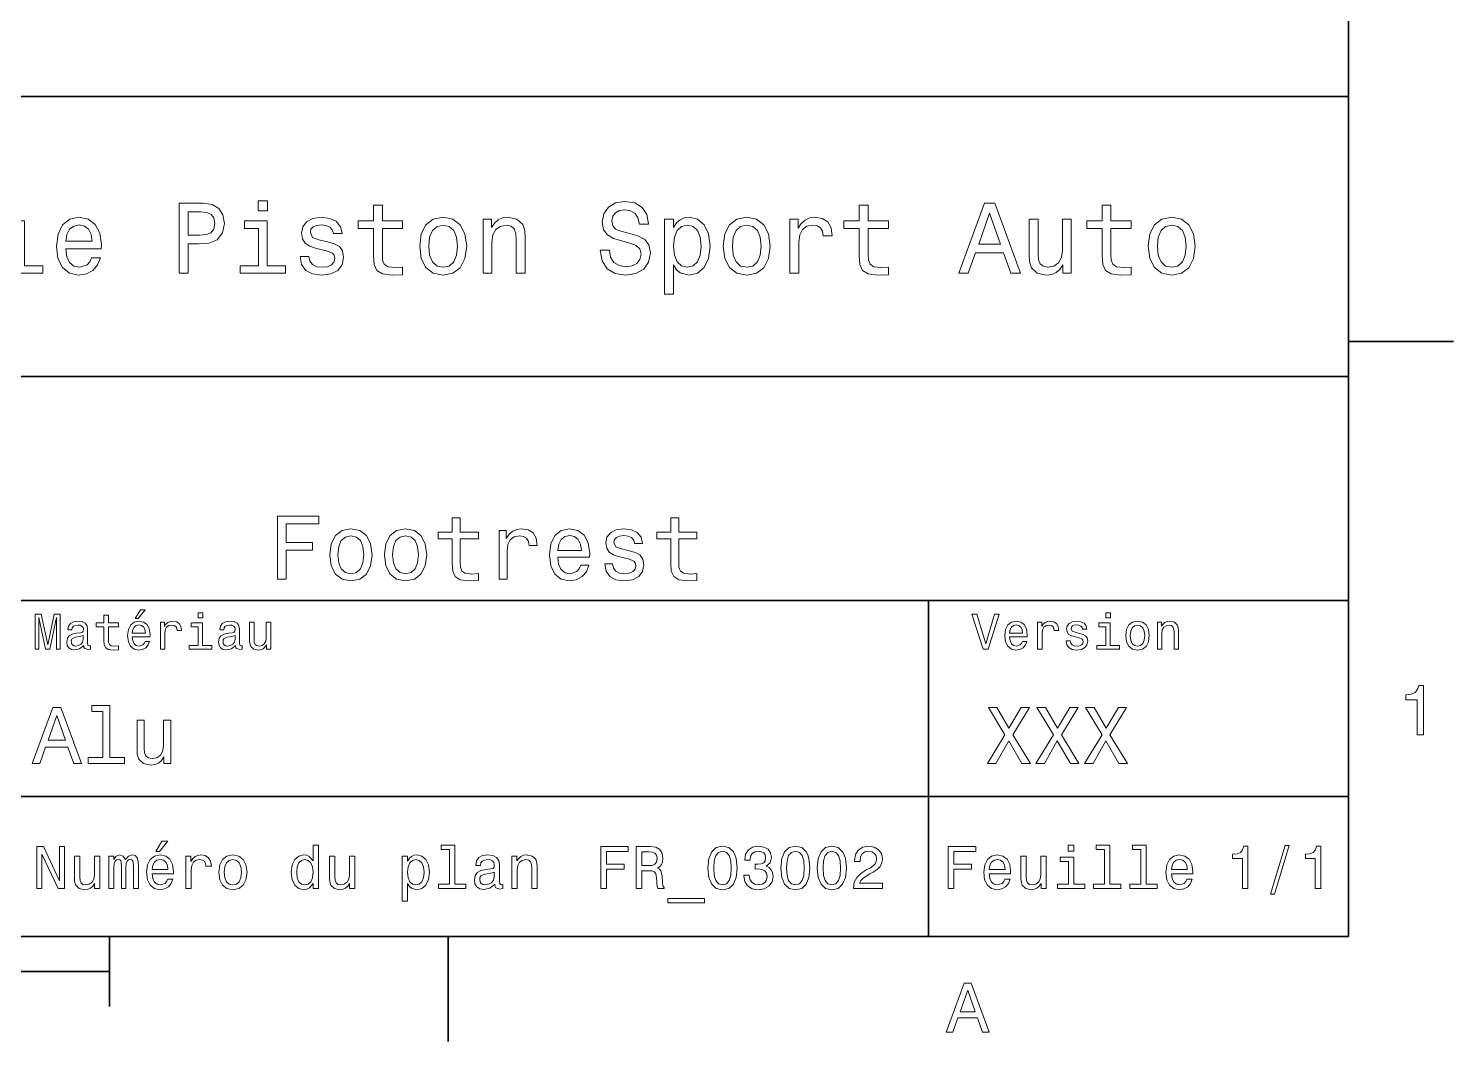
# Model space of a CAD drawing. Extents: x 0 to 297, y 0 to 210.
# Drawn here: x 192.7 to 294.5, y 2.5 to 74.9 of the extents above; entities that cross this region are included whole.
import ezdxf

# ---------------------------------------------------------------- set-up
doc = ezdxf.new("R2010")
doc.units = 0

msp = doc.modelspace()

# ---------------------------------------------------------------- linework, layer by layer
at = {"color": 7, "lineweight": 35}
for p, q in [((287, 10), (287, 200)), ((97, 70), (287, 70)), ((287, 70), (287, 10)), ((162, 50), (287, 50)), ((162, 34), (287, 34)), ((257, 10), (257, 34)), ((162, 20), (287, 20)), ((10, 10), (287, 10)), ((97, 10), (287, 10)), ((98.5, 7.5), (198.5, 7.5))]:
    msp.add_line(p, q, dxfattribs=at)
at = {"color": 7, "lineweight": 35, "ltscale": 0.1875}
for p, q in [((287, 52.5), (294.5, 52.5)), ((222.699997, 10), (222.699997, 2.5))]:
    msp.add_line(p, q, dxfattribs=at)
at = {"color": 7, "lineweight": 35, "ltscale": 0.125}
msp.add_line((198.5, 10), (198.5, 5), dxfattribs=at)
at = {"color": 7, "lineweight": 13}
for points in [[(203.462524, 57.381123), (204.125351, 57.381123), (204.125351, 59.492073), (204.860229, 59.492073), (205.602295, 59.528095), (206.193085, 59.780258), (206.574921, 60.270172), (206.704605, 60.940201), (206.603745, 61.559795), (206.315552, 62.013687), (205.840057, 62.287464), (205.191635, 62.381123), (203.462524, 62.381123)], [(209.788177, 62.554031), (209.118149, 62.554031), (209.118149, 61.833572), (209.788177, 61.833572)], [(217.353027, 60.579971), (217.353027, 58.64193), (217.396255, 58.015129), (217.597992, 57.582851), (218.001434, 57.330688), (218.685883, 57.244236), (219.43515, 57.280258), (219.43515, 57.827808), (218.887604, 57.78458), (218.390488, 57.842216), (218.123917, 58.022331), (218.008652, 58.324928), (217.98703, 58.75), (217.98703, 60.579971), (219.43515, 60.579971), (219.43515, 61.120316), (217.98703, 61.120316), (217.98703, 62.251438), (217.353027, 62.251438), (217.353027, 61.120316), (216.257935, 61.120316), (216.257935, 60.579971)], [(234.20462, 59.030979), (233.548996, 59.030979), (233.693085, 58.267288), (234.053314, 57.70533), (234.608078, 57.366714), (235.357361, 57.244236), (236.099426, 57.359509), (236.654175, 57.67651), (237.007202, 58.17363), (237.136902, 58.82925), (237.028824, 59.420029), (236.726227, 59.801872), (236.236313, 60.054031), (235.580704, 60.241352), (235.018738, 60.378242), (234.651306, 60.536743), (234.442368, 60.767288), (234.377533, 61.127522), (234.442368, 61.451729), (234.629684, 61.696686), (234.917877, 61.862389), (235.314133, 61.920029), (235.71759, 61.84798), (236.034592, 61.653458), (236.24353, 61.32925), (236.344391, 60.889767), (237, 60.889767), (237, 60.904179), (236.884735, 61.581409), (236.546112, 62.085732), (236.01297, 62.402737), (235.292511, 62.510807), (234.644104, 62.402737), (234.139771, 62.100143), (233.815567, 61.631844), (233.700287, 61.026657), (233.793961, 60.486309), (234.067734, 60.118874), (234.5, 59.873917), (235.09079, 59.6866), (235.674362, 59.520893), (236.113831, 59.362389), (236.380402, 59.131844), (236.47406, 58.757202), (236.387619, 58.375359), (236.164276, 58.087173), (235.825653, 57.907059), (235.386169, 57.849422), (234.896255, 57.928673), (234.521622, 58.159222), (234.283875, 58.533859)], [(252.05043, 60.579971), (252.05043, 58.64193), (252.093658, 58.015129), (252.29538, 57.582851), (252.698853, 57.330688), (253.383286, 57.244236), (254.132568, 57.280258), (254.132568, 57.827808), (253.585022, 57.78458), (253.087891, 57.842216), (252.82132, 58.022331), (252.706055, 58.324928), (252.684448, 58.75), (252.684448, 60.579971), (254.132568, 60.579971), (254.132568, 61.120316), (252.684448, 61.120316), (252.684448, 62.251438), (252.05043, 62.251438), (252.05043, 61.120316), (250.955322, 61.120316), (250.955322, 60.579971)], [(259.175781, 57.381123), (259.838623, 57.381123), (260.364563, 58.850864), (262.360229, 58.850864), (262.886169, 57.381123), (263.563416, 57.381123), (261.733429, 62.388329), (260.998566, 62.388329)], [(269.399109, 60.579971), (269.399109, 58.64193), (269.442352, 58.015129), (269.644073, 57.582851), (270.047546, 57.330688), (270.731995, 57.244236), (271.481262, 57.280258), (271.481262, 57.827808), (270.933716, 57.78458), (270.436584, 57.842216), (270.170013, 58.022331), (270.054749, 58.324928), (270.033142, 58.75), (270.033142, 60.579971), (271.481262, 60.579971), (271.481262, 61.120316), (270.033142, 61.120316), (270.033142, 62.251438), (269.399109, 62.251438), (269.399109, 61.120316), (268.304016, 61.120316), (268.304016, 60.579971)], [(192.417862, 57.914265), (192.417862, 61.120316), (190.789627, 61.120316), (190.789627, 60.579971), (191.783859, 60.579971), (191.783859, 57.914265), (190.48703, 57.914265), (190.48703, 57.381123), (193.729111, 57.381123), (193.729111, 57.914265)], [(195.37175, 59.131844), (197.907776, 59.131844), (197.914978, 59.427231), (197.799713, 60.255764), (197.482712, 60.875359), (196.978378, 61.25), (196.30835, 61.386887), (195.65274, 61.242794), (195.148407, 60.839336), (194.824203, 60.183716), (194.708923, 59.319164), (194.817001, 58.432995), (195.141205, 57.78458), (195.638321, 57.381123), (196.286743, 57.244236), (196.848694, 57.337894), (197.309799, 57.582851), (197.648407, 57.971901), (197.842941, 58.490631), (197.216141, 58.490631), (197.086456, 58.20245), (196.899139, 57.986309), (196.365997, 57.8134), (195.955322, 57.892651), (195.645538, 58.14481), (195.443802, 58.555473), (195.37175, 59.110229)], [(205.01152, 61.76873), (205.443802, 61.725502), (205.760803, 61.588615), (205.94812, 61.336452), (206.01297, 60.940201), (205.940918, 60.522331), (205.746399, 60.270172), (205.414978, 60.140488), (204.96109, 60.104465), (204.125351, 60.104465), (204.125351, 61.76873)], [(209.766571, 57.914265), (209.766571, 61.120316), (208.138321, 61.120316), (208.138321, 60.579971), (209.132568, 60.579971), (209.132568, 57.914265), (207.835724, 57.914265), (207.835724, 57.381123), (211.077805, 57.381123), (211.077805, 57.914265)], [(214.060516, 59.636166), (213.44812, 59.780258), (212.994232, 59.945965), (212.842941, 60.28458), (212.886169, 60.522331), (213.03746, 60.695244), (213.282425, 60.803314), (213.635437, 60.846542), (213.97406, 60.803314), (214.240631, 60.67363), (214.413544, 60.479107), (214.485596, 60.219738), (215.105194, 60.219738), (215.105194, 60.23415), (214.997116, 60.70245), (214.701721, 61.069885), (214.240631, 61.30043), (213.635437, 61.386887), (213.023056, 61.30043), (212.57637, 61.062679), (212.29538, 60.709652), (212.208939, 60.262966), (212.273773, 59.830688), (212.475494, 59.528095), (212.806915, 59.311958), (213.289627, 59.16066), (213.995682, 58.987751), (214.427948, 58.807636), (214.543228, 58.663544), (214.586456, 58.447407), (214.521606, 58.180836), (214.348694, 57.979107), (214.067719, 57.849422), (213.693085, 57.806194), (213.296829, 57.849422), (213.008636, 58.000721), (212.814117, 58.245674), (212.734863, 58.584293), (212.122482, 58.584293), (212.223343, 58.007923), (212.518738, 57.590057), (212.98703, 57.337894), (213.635437, 57.244236), (214.312683, 57.337894), (214.809799, 57.590057), (215.112396, 57.993515), (215.220459, 58.519451), (215.141205, 58.973343), (214.917862, 59.283138), (214.55043, 59.484871)], [(220.65274, 59.311958), (220.768005, 58.432995), (221.099426, 57.78458), (221.625366, 57.381123), (222.331421, 57.244236), (223.030258, 57.381123), (223.556198, 57.777374), (223.887604, 58.425793), (224.010086, 59.311958), (223.887604, 60.190922), (223.556198, 60.846542), (223.030258, 61.242794), (222.331421, 61.386887), (221.625366, 61.242794), (221.099426, 60.839336), (220.768005, 60.190922)], [(225.177246, 57.381123), (225.811249, 57.381123), (225.811249, 59.614552), (225.876083, 60.12608), (226.085022, 60.500717), (226.409225, 60.731266), (226.841507, 60.817722), (227.187317, 60.745674), (227.403458, 60.551151), (227.511536, 60.226944), (227.547546, 59.794666), (227.547546, 57.381123), (228.181564, 57.381123), (228.181564, 59.924351), (228.15274, 60.435879), (228.023056, 60.86095), (227.597992, 61.25), (226.935165, 61.386887), (226.567719, 61.336452), (226.257935, 61.199566), (225.991364, 60.969017), (225.782425, 60.659222), (225.782425, 61.25), (225.177246, 61.25)], [(238.786743, 60.652016), (238.786743, 61.25), (238.15274, 61.25), (238.15274, 55.882565), (238.786743, 55.882565), (238.786743, 57.971901), (239.010101, 57.633286), (239.262253, 57.409943), (239.896271, 57.244236), (240.50145, 57.381123), (240.976959, 57.791786), (241.286743, 58.440201), (241.402023, 59.319164), (241.286743, 60.190922), (240.976959, 60.839336), (240.50145, 61.242794), (239.896271, 61.386887), (239.550446, 61.343658), (239.255051, 61.206772), (239.002899, 60.976223)], [(242.338623, 59.311958), (242.453888, 58.432995), (242.785309, 57.78458), (243.311249, 57.381123), (244.017303, 57.244236), (244.716141, 57.381123), (245.242081, 57.777374), (245.573486, 58.425793), (245.695969, 59.311958), (245.573486, 60.190922), (245.242081, 60.846542), (244.716141, 61.242794), (244.017303, 61.386887), (243.311249, 61.242794), (242.785309, 60.839336), (242.453888, 60.190922)], [(247.100861, 57.381123), (247.734863, 57.381123), (247.734863, 59.592937), (247.799713, 60.12608), (247.994232, 60.507923), (248.311249, 60.738472), (248.736313, 60.817722), (249.053314, 60.767288), (249.291077, 60.623199), (249.435165, 60.378242), (249.485596, 60.046829), (250.126801, 60.046829), (250.040344, 60.630402), (249.802597, 61.048271), (249.406342, 61.30043), (248.865997, 61.386887), (248.498566, 61.32925), (248.181549, 61.185158), (247.900574, 60.940201), (247.677246, 60.608788), (247.677246, 61.25), (247.100861, 61.25)], [(260.595093, 59.463257), (261.365997, 61.667866), (262.136902, 59.463257)], [(267.194519, 61.25), (266.560516, 61.25), (266.560516, 59.016571), (266.488464, 58.497837), (266.279541, 58.123196), (265.955322, 57.892651), (265.530243, 57.820602), (265.19165, 57.878242), (264.975494, 58.051151), (264.853027, 58.346542), (264.824219, 58.764408), (264.824219, 61.25), (264.190186, 61.25), (264.190186, 58.706772), (264.211792, 58.195244), (264.348694, 57.770172), (264.766571, 57.381123), (265.436584, 57.244236), (265.796814, 57.294666), (266.106628, 57.424351), (266.373199, 57.647694), (266.589325, 57.971901), (266.589325, 57.381123), (267.194519, 57.381123)], [(272.698853, 59.311958), (272.814117, 58.432995), (273.145508, 57.78458), (273.671448, 57.381123), (274.377502, 57.244236), (275.076355, 57.381123), (275.602295, 57.777374), (275.933716, 58.425793), (276.056183, 59.311958), (275.933716, 60.190922), (275.602295, 60.846542), (275.076355, 61.242794), (274.377502, 61.386887), (273.671448, 61.242794), (273.145508, 60.839336), (272.814117, 60.190922)], [(195.37175, 59.664986), (195.451004, 60.162102), (195.645538, 60.529537), (195.940918, 60.75288), (196.329971, 60.83213), (196.711807, 60.75288), (197.007202, 60.529537), (197.187317, 60.162102), (197.252167, 59.664986)], [(221.301147, 59.319164), (221.365997, 59.967579), (221.567719, 60.435879), (221.891937, 60.72406), (222.331421, 60.824928), (222.763687, 60.72406), (223.087891, 60.443081), (223.289627, 59.967579), (223.361679, 59.319164), (223.289627, 58.663544), (223.087891, 58.188038), (222.763687, 57.899853), (222.331421, 57.806194), (221.891937, 57.899853), (221.567719, 58.188038), (221.365997, 58.663544)], [(239.788193, 57.8134), (239.363129, 57.907059), (239.053314, 58.195244), (238.858795, 58.663544), (238.793945, 59.319164), (238.858795, 59.967579), (239.053314, 60.435879), (239.363129, 60.716858), (239.788193, 60.817722), (240.177246, 60.716858), (240.48703, 60.428673), (240.681564, 59.960373), (240.753601, 59.319164), (240.681564, 58.67075), (240.48703, 58.195244), (240.177246, 57.907059)], [(242.98703, 59.319164), (243.05188, 59.967579), (243.253601, 60.435879), (243.57782, 60.72406), (244.017303, 60.824928), (244.449585, 60.72406), (244.773773, 60.443081), (244.97551, 59.967579), (245.047546, 59.319164), (244.97551, 58.663544), (244.773773, 58.188038), (244.449585, 57.899853), (244.017303, 57.806194), (243.57782, 57.899853), (243.253601, 58.188038), (243.05188, 58.663544)], [(273.34726, 59.319164), (273.412109, 59.967579), (273.613831, 60.435879), (273.938019, 60.72406), (274.377502, 60.824928), (274.809784, 60.72406), (275.134003, 60.443081), (275.335724, 59.967579), (275.407776, 59.319164), (275.335724, 58.663544), (275.134003, 58.188038), (274.809784, 57.899853), (274.377502, 57.806194), (273.938019, 57.899853), (273.613831, 58.188038), (273.412109, 58.663544)], [(210.508652, 35.530258), (211.111679, 35.530258), (211.111679, 37.598701), (213.005051, 37.598701), (213.005051, 38.136887), (211.111679, 38.136887), (211.111679, 39.485588), (213.439484, 39.485588), (213.439484, 40.030258), (210.508652, 40.030258)], [(222.971191, 38.409222), (222.971191, 36.664986), (223.010086, 36.100864), (223.19165, 35.711815), (223.554764, 35.484871), (224.170746, 35.407059), (224.845108, 35.43948), (224.845108, 35.932274), (224.35231, 35.893372), (223.904907, 35.945244), (223.664993, 36.107349), (223.561249, 36.379681), (223.541794, 36.762245), (223.541794, 38.409222), (224.845108, 38.409222), (224.845108, 38.895531), (223.541794, 38.895531), (223.541794, 39.913544), (222.971191, 39.913544), (222.971191, 38.895531), (221.985596, 38.895531), (221.985596, 38.409222)], [(238.585022, 38.409222), (238.585022, 36.664986), (238.623917, 36.100864), (238.805481, 35.711815), (239.168594, 35.484871), (239.784576, 35.407059), (240.458939, 35.43948), (240.458939, 35.932274), (239.966141, 35.893372), (239.518738, 35.945244), (239.278824, 36.107349), (239.175079, 36.379681), (239.155624, 36.762245), (239.155624, 38.409222), (240.458939, 38.409222), (240.458939, 38.895531), (239.155624, 38.895531), (239.155624, 39.913544), (238.585022, 39.913544), (238.585022, 38.895531), (237.599426, 38.895531), (237.599426, 38.409222)], [(214.230545, 37.268009), (214.33429, 36.476944), (214.632568, 35.893372), (215.105911, 35.530258), (215.741364, 35.407059), (216.370316, 35.530258), (216.843658, 35.886887), (217.141937, 36.470459), (217.252167, 37.268009), (217.141937, 38.059078), (216.843658, 38.649136), (216.370316, 39.005764), (215.741364, 39.135445), (215.105911, 39.005764), (214.632568, 38.642651), (214.33429, 38.059078)], [(218.134003, 37.268009), (218.237762, 36.476944), (218.536026, 35.893372), (219.009369, 35.530258), (219.644821, 35.407059), (220.273773, 35.530258), (220.747116, 35.886887), (221.045395, 36.470459), (221.155624, 37.268009), (221.045395, 38.059078), (220.747116, 38.649136), (220.273773, 39.005764), (219.644821, 39.135445), (219.009369, 39.005764), (218.536026, 38.642651), (218.237762, 38.059078)], [(226.323486, 35.530258), (226.894089, 35.530258), (226.894089, 37.520893), (226.952454, 38.000721), (227.127533, 38.344379), (227.412827, 38.551872), (227.795395, 38.623199), (228.080688, 38.577808), (228.294678, 38.448124), (228.424347, 38.227665), (228.469742, 37.929394), (229.046829, 37.929394), (228.969025, 38.454609), (228.755051, 38.830692), (228.398422, 39.057636), (227.912109, 39.135445), (227.581421, 39.083572), (227.296112, 38.953888), (227.043228, 38.733429), (226.842224, 38.435158), (226.842224, 39.012245), (226.323486, 39.012245)], [(230.512253, 37.105907), (232.794678, 37.105907), (232.801147, 37.371758), (232.697418, 38.117435), (232.412109, 38.675072), (231.958221, 39.012245), (231.355194, 39.135445), (230.765137, 39.005764), (230.311249, 38.642651), (230.019455, 38.052593), (229.91571, 37.274494), (230.01297, 36.476944), (230.304764, 35.893372), (230.752167, 35.530258), (231.335739, 35.407059), (231.841507, 35.491352), (232.256485, 35.711815), (232.561249, 36.061958), (232.736313, 36.528816), (232.172195, 36.528816), (232.055481, 36.269451), (231.886887, 36.074928), (231.407059, 35.919308), (231.037476, 35.990631), (230.758652, 36.217579), (230.577087, 36.587173), (230.512253, 37.086452)], [(235.621765, 37.559795), (235.070602, 37.68948), (234.662109, 37.838615), (234.52594, 38.143372), (234.56485, 38.357346), (234.701019, 38.512966), (234.921478, 38.610229), (235.239197, 38.649136), (235.543945, 38.610229), (235.783859, 38.493515), (235.939484, 38.318443), (236.004333, 38.085014), (236.561966, 38.085014), (236.561966, 38.09798), (236.464706, 38.519451), (236.198853, 38.850143), (235.783859, 39.057636), (235.239197, 39.135445), (234.688049, 39.057636), (234.286026, 38.843658), (234.033142, 38.525936), (233.955338, 38.123917), (234.013687, 37.734871), (234.195251, 37.462536), (234.493515, 37.268009), (234.927963, 37.131844), (235.5634, 36.976223), (235.952454, 36.814121), (236.056198, 36.684437), (236.095108, 36.489914), (236.036743, 36.25), (235.881134, 36.068443), (235.62825, 35.951729), (235.291077, 35.912823), (234.934448, 35.951729), (234.675079, 36.087894), (234.5, 36.308357), (234.42868, 36.61311), (233.877518, 36.61311), (233.968307, 36.094379), (234.234146, 35.7183), (234.655624, 35.491352), (235.239197, 35.407059), (235.848709, 35.491352), (236.296112, 35.7183), (236.568451, 36.081409), (236.66571, 36.554752), (236.594391, 36.963257), (236.393372, 37.242073), (236.062683, 37.42363)], [(214.814117, 37.274494), (214.872482, 37.858067), (215.054031, 38.279537), (215.345825, 38.538902), (215.741364, 38.629681), (216.130402, 38.538902), (216.422195, 38.286022), (216.603745, 37.858067), (216.668594, 37.274494), (216.603745, 36.684437), (216.422195, 36.256481), (216.130402, 35.997116), (215.741364, 35.912823), (215.345825, 35.997116), (215.054031, 36.256481), (214.872482, 36.684437)], [(218.717575, 37.274494), (218.77594, 37.858067), (218.957489, 38.279537), (219.249283, 38.538902), (219.644821, 38.629681), (220.033859, 38.538902), (220.325653, 38.286022), (220.507202, 37.858067), (220.572052, 37.274494), (220.507202, 36.684437), (220.325653, 36.256481), (220.033859, 35.997116), (219.644821, 35.912823), (219.249283, 35.997116), (218.957489, 36.256481), (218.77594, 36.684437)], [(230.512253, 37.585735), (230.583572, 38.033138), (230.758652, 38.363831), (231.024506, 38.564842), (231.374649, 38.636166), (231.718307, 38.564842), (231.984161, 38.363831), (232.146255, 38.033138), (232.20462, 37.585735)], [(193.183716, 30.530979), (193.46109, 30.530979), (193.46109, 32.80043), (193.929398, 30.530979), (194.239197, 30.530979), (194.703888, 32.80043), (194.703888, 30.530979), (194.984863, 30.530979), (194.984863, 33.030979), (194.545395, 33.030979), (194.08429, 30.826368), (193.626801, 33.030979), (193.183716, 33.030979)], [(198.100861, 32.130402), (198.100861, 31.161383), (198.122482, 30.847982), (198.223343, 30.631844), (198.425079, 30.505762), (198.767288, 30.462536), (199.141937, 30.480547), (199.141937, 30.754322), (198.868149, 30.732708), (198.619598, 30.761526), (198.486313, 30.851583), (198.42868, 31.002882), (198.417862, 31.215418), (198.417862, 32.130402), (199.141937, 32.130402), (199.141937, 32.400574), (198.417862, 32.400574), (198.417862, 32.966137), (198.100861, 32.966137), (198.100861, 32.400574), (197.553314, 32.400574), (197.553314, 32.130402)], [(200.341492, 32.728386), (200.554031, 32.728386), (201.054749, 33.340778), (200.701736, 33.340778)], [(205.161377, 33.117435), (204.82637, 33.117435), (204.82637, 32.757202), (205.161377, 32.757202)], [(261.71109, 33.03458), (261.08429, 30.905619), (260.439484, 33.03458), (260.09726, 33.03458), (260.904175, 30.530979), (261.264404, 30.530979), (262.053314, 33.03458)], [(269.992798, 33.117435), (269.657776, 33.117435), (269.657776, 32.757202), (269.992798, 32.757202)], [(196.656342, 30.78314), (196.656342, 30.772333), (196.674347, 30.649855), (196.728394, 30.5634), (196.955338, 30.494957), (197.131851, 30.523775), (197.131851, 30.768732), (197.056198, 30.757925), (196.955338, 30.804754), (196.937317, 30.948847), (196.937317, 31.950287), (196.894089, 32.206051), (196.768005, 32.386166), (196.548264, 32.494236), (196.23848, 32.533859), (195.935883, 32.490635), (195.71254, 32.368156), (195.572052, 32.177231), (195.525223, 31.925072), (195.525223, 31.903458), (195.809799, 31.903458), (195.835022, 32.054756), (195.914261, 32.162823), (196.043945, 32.227665), (196.227661, 32.25288), (196.404175, 32.234871), (196.530258, 32.180836), (196.605911, 32.087173), (196.631119, 31.957493), (196.616714, 31.806194), (196.559082, 31.730547), (196.414978, 31.694523), (196.144806, 31.665705), (195.835022, 31.600864), (195.61528, 31.48559), (195.485596, 31.305475), (195.445969, 31.038904), (195.481995, 30.801151), (195.593658, 30.62464), (195.773773, 30.512968), (196.022339, 30.473343), (196.357346, 30.54899)], [(200.121765, 31.40634), (201.389771, 31.40634), (201.393372, 31.554033), (201.335739, 31.9683), (201.177231, 32.278099), (200.925079, 32.465416), (200.590057, 32.533859), (200.262253, 32.461815), (200.010086, 32.260086), (199.847977, 31.932276), (199.790344, 31.5), (199.844376, 31.056915), (200.006485, 30.732708), (200.255051, 30.530979), (200.579254, 30.462536), (200.860229, 30.509365), (201.090775, 30.631844), (201.260086, 30.826368), (201.357346, 31.085733), (201.043945, 31.085733), (200.979111, 30.941643), (200.885452, 30.833572), (200.618881, 30.747118), (200.413544, 30.786743), (200.258652, 30.912823), (200.157776, 31.118155), (200.121765, 31.395533)], [(200.121765, 31.672911), (200.161377, 31.921469), (200.258652, 32.105186), (200.406342, 32.216858), (200.600861, 32.256485), (200.791794, 32.216858), (200.939484, 32.105186), (201.029541, 31.921469), (201.061966, 31.672911)], [(202.131851, 30.530979), (202.448853, 30.530979), (202.448853, 31.636887), (202.481262, 31.903458), (202.578537, 32.094379), (202.73703, 32.209652), (202.94957, 32.249279), (203.108063, 32.224064), (203.226944, 32.152016), (203.298996, 32.029537), (203.324203, 31.863832), (203.644806, 31.863832), (203.601593, 32.155621), (203.482712, 32.364552), (203.284576, 32.490635), (203.014404, 32.533859), (202.830688, 32.505043), (202.672195, 32.432995), (202.531708, 32.310516), (202.420029, 32.144814), (202.420029, 32.465416), (202.131851, 32.465416)], [(205.150574, 30.79755), (205.150574, 32.400574), (204.336456, 32.400574), (204.336456, 32.130402), (204.833572, 32.130402), (204.833572, 30.79755), (204.185165, 30.79755), (204.185165, 30.530979), (205.806198, 30.530979), (205.806198, 30.79755)], [(207.499283, 30.78314), (207.499283, 30.772333), (207.517288, 30.649855), (207.57132, 30.5634), (207.798264, 30.494957), (207.974777, 30.523775), (207.974777, 30.768732), (207.899139, 30.757925), (207.798264, 30.804754), (207.780258, 30.948847), (207.780258, 31.950287), (207.73703, 32.206051), (207.610947, 32.386166), (207.391205, 32.494236), (207.081406, 32.533859), (206.778824, 32.490635), (206.555481, 32.368156), (206.414978, 32.177231), (206.368149, 31.925072), (206.368149, 31.903458), (206.65274, 31.903458), (206.677948, 32.054756), (206.757202, 32.162823), (206.886887, 32.227665), (207.070602, 32.25288), (207.247116, 32.234871), (207.373199, 32.180836), (207.448853, 32.087173), (207.47406, 31.957493), (207.459656, 31.806194), (207.402023, 31.730547), (207.257919, 31.694523), (206.987747, 31.665705), (206.677948, 31.600864), (206.458206, 31.48559), (206.328537, 31.305475), (206.28891, 31.038904), (206.324921, 30.801151), (206.4366, 30.62464), (206.616714, 30.512968), (206.86528, 30.473343), (207.200287, 30.54899)], [(210.010086, 32.465416), (209.693085, 32.465416), (209.693085, 31.348703), (209.657059, 31.089336), (209.552597, 30.902016), (209.390488, 30.786743), (209.177948, 30.750719), (209.008636, 30.779539), (208.900574, 30.865993), (208.83934, 31.013687), (208.824921, 31.222622), (208.824921, 32.465416), (208.507919, 32.465416), (208.507919, 31.193804), (208.518738, 30.93804), (208.587173, 30.725504), (208.796112, 30.530979), (209.131119, 30.462536), (209.311234, 30.487751), (209.466141, 30.552593), (209.599426, 30.664265), (209.707489, 30.826368), (209.707489, 30.530979), (210.010086, 30.530979)], [(262.784576, 31.40634), (264.052582, 31.40634), (264.056183, 31.554033), (263.998566, 31.9683), (263.840057, 32.278099), (263.587891, 32.465416), (263.252869, 32.533859), (262.925079, 32.461815), (262.672913, 32.260086), (262.510803, 31.932276), (262.453156, 31.5), (262.507202, 31.056915), (262.669312, 30.732708), (262.917877, 30.530979), (263.242065, 30.462536), (263.523041, 30.509365), (263.753601, 30.631844), (263.922913, 30.826368), (264.020172, 31.085733), (263.706787, 31.085733), (263.641937, 30.941643), (263.548279, 30.833572), (263.281708, 30.747118), (263.076355, 30.786743), (262.921478, 30.912823), (262.820618, 31.118155), (262.784576, 31.395533)], [(262.784576, 31.672911), (262.824219, 31.921469), (262.921478, 32.105186), (263.069153, 32.216858), (263.263702, 32.256485), (263.45462, 32.216858), (263.602295, 32.105186), (263.692352, 31.921469), (263.724792, 31.672911)], [(264.794678, 30.530979), (265.111664, 30.530979), (265.111664, 31.636887), (265.144104, 31.903458), (265.241364, 32.094379), (265.399841, 32.209652), (265.612396, 32.249279), (265.770905, 32.224064), (265.889771, 32.152016), (265.961823, 32.029537), (265.98703, 31.863832), (266.307648, 31.863832), (266.264404, 32.155621), (266.145538, 32.364552), (265.947418, 32.490635), (265.677246, 32.533859), (265.49353, 32.505043), (265.335022, 32.432995), (265.194519, 32.310516), (265.082855, 32.144814), (265.082855, 32.465416), (264.794678, 32.465416)], [(267.791779, 31.658501), (267.485596, 31.730547), (267.258636, 31.8134), (267.182983, 31.982708), (267.20462, 32.101585), (267.280273, 32.188038), (267.40274, 32.242073), (267.579254, 32.263687), (267.748566, 32.242073), (267.881836, 32.177231), (267.968292, 32.079971), (268.004333, 31.950287), (268.314117, 31.950287), (268.314117, 31.957493), (268.260101, 32.191643), (268.112396, 32.375359), (267.881836, 32.490635), (267.579254, 32.533859), (267.273041, 32.490635), (267.049713, 32.371758), (266.90921, 32.195244), (266.865997, 31.971901), (266.898407, 31.755764), (266.999268, 31.604465), (267.164978, 31.496397), (267.406342, 31.420748), (267.759369, 31.334293), (267.975494, 31.244236), (268.033142, 31.17219), (268.054749, 31.064121), (268.022339, 30.930836), (267.935883, 30.829971), (267.79538, 30.765129), (267.608063, 30.743515), (267.409943, 30.765129), (267.265839, 30.840778), (267.168579, 30.963255), (267.128967, 31.132565), (266.822754, 31.132565), (266.873199, 30.844379), (267.020905, 30.635447), (267.255035, 30.509365), (267.579254, 30.462536), (267.917877, 30.509365), (268.166412, 30.635447), (268.317719, 30.837175), (268.371765, 31.100143), (268.332123, 31.327089), (268.220459, 31.481987), (268.036743, 31.582851)], [(269.981995, 30.79755), (269.981995, 32.400574), (269.167877, 32.400574), (269.167877, 32.130402), (269.664978, 32.130402), (269.664978, 30.79755), (269.016571, 30.79755), (269.016571, 30.530979), (270.637604, 30.530979), (270.637604, 30.79755)], [(271.087891, 31.496397), (271.145538, 31.056915), (271.311249, 30.732708), (271.574219, 30.530979), (271.927246, 30.462536), (272.276672, 30.530979), (272.539612, 30.729107), (272.705322, 31.053314), (272.766571, 31.496397), (272.705322, 31.935879), (272.539612, 32.263687), (272.276672, 32.461815), (271.927246, 32.533859), (271.574219, 32.461815), (271.311249, 32.260086), (271.145538, 31.935879)], [(271.412109, 31.5), (271.444519, 31.824207), (271.54538, 32.058357), (271.707489, 32.20245), (271.927246, 32.25288), (272.143372, 32.20245), (272.305481, 32.061958), (272.406342, 31.824207), (272.442352, 31.5), (272.406342, 31.17219), (272.305481, 30.934437), (272.143372, 30.790344), (271.927246, 30.743515), (271.707489, 30.790344), (271.54538, 30.934437), (271.444519, 31.17219)], [(273.350159, 30.530979), (273.667145, 30.530979), (273.667145, 31.647694), (273.699554, 31.903458), (273.804047, 32.090778), (273.966125, 32.206051), (274.182281, 32.249279), (274.355194, 32.213257), (274.463257, 32.115993), (274.517303, 31.95389), (274.535309, 31.737751), (274.535309, 30.530979), (274.852295, 30.530979), (274.852295, 31.802593), (274.837891, 32.058357), (274.773041, 32.270893), (274.560516, 32.465416), (274.229095, 32.533859), (274.04538, 32.508644), (273.890503, 32.440201), (273.757202, 32.324928), (273.65274, 32.170029), (273.65274, 32.465416), (273.350159, 32.465416)], [(196.620316, 31.208212), (196.577087, 31.020893), (196.461823, 30.876801), (196.28891, 30.78314), (196.07637, 30.750719), (195.939484, 30.768732), (195.842224, 30.826368), (195.780975, 30.927233), (195.76297, 31.067722), (195.777374, 31.193804), (195.835022, 31.283861), (196.065567, 31.384726), (196.357346, 31.427954), (196.620316, 31.514408)], [(207.463257, 31.208212), (207.420029, 31.020893), (207.304749, 30.876801), (207.131851, 30.78314), (206.919312, 30.750719), (206.782425, 30.768732), (206.68515, 30.826368), (206.623917, 30.927233), (206.605911, 31.067722), (206.620316, 31.193804), (206.677948, 31.283861), (206.908508, 31.384726), (207.200287, 31.427954), (207.463257, 31.514408)], [(291.909241, 24.416786), (292.368164, 24.416786), (292.368164, 27.942001), (292.025208, 27.942001), (291.934448, 27.634365), (291.752899, 27.427593), (291.475525, 27.306557), (291.092224, 27.266211), (291.092224, 26.90814), (291.909241, 26.90814)], [(198.020172, 26.072046), (198.020172, 22.786745), (196.976944, 22.786745), (196.976944, 22.360231), (199.564835, 22.360231), (199.564835, 22.786745), (198.527374, 22.786745), (198.527374, 26.49856), (197.224777, 26.49856), (197.224777, 26.072046)], [(192.982712, 22.360231), (193.51297, 22.360231), (193.933716, 23.536024), (195.530258, 23.536024), (195.951004, 22.360231), (196.492798, 22.360231), (195.028824, 26.365995), (194.440918, 26.365995)], [(194.118149, 24.025938), (194.734863, 25.789627), (195.351578, 24.025938)], [(202.867432, 25.455332), (202.360229, 25.455332), (202.360229, 23.668589), (202.302597, 23.253603), (202.135452, 22.953892), (201.876083, 22.769453), (201.536026, 22.711817), (201.265137, 22.757925), (201.092224, 22.896254), (200.994232, 23.132566), (200.971176, 23.46686), (200.971176, 25.455332), (200.463974, 25.455332), (200.463974, 23.42075), (200.481262, 23.011528), (200.590775, 22.671471), (200.925079, 22.360231), (201.46109, 22.250721), (201.749283, 22.291067), (201.997116, 22.394814), (202.210373, 22.573488), (202.383286, 22.832853), (202.383286, 22.360231), (202.867432, 22.360231)], [(261.207489, 22.360231), (261.812683, 22.360231), (262.729095, 23.979828), (263.662811, 22.360231), (264.273773, 22.360231), (263.023041, 24.417868), (264.210388, 26.365995), (263.628235, 26.365995), (262.746399, 24.884727), (261.881836, 26.365995), (261.276642, 26.365995), (262.458221, 24.412106)], [(264.677246, 22.360231), (265.28241, 22.360231), (266.198853, 23.979828), (267.132568, 22.360231), (267.74353, 22.360231), (266.492798, 24.417868), (267.680115, 26.365995), (267.097992, 26.365995), (266.216125, 24.884727), (265.351593, 26.365995), (264.746399, 26.365995), (265.927948, 24.412106)], [(268.146973, 22.360231), (268.752167, 22.360231), (269.668579, 23.979828), (270.602295, 22.360231), (271.213257, 22.360231), (269.962524, 24.417868), (271.149841, 26.365995), (270.567719, 26.365995), (269.685883, 24.884727), (268.82132, 26.365995), (268.216125, 26.365995), (269.397705, 24.412106)], [(193.315567, 13.428675), (193.674347, 13.428675), (193.674347, 15.888329), (194.824203, 13.428675), (195.286743, 13.428675), (195.286743, 16.428675), (194.92363, 16.428675), (194.92363, 13.969021), (193.786743, 16.428675), (193.315567, 16.428675)], [(201.809799, 16.065563), (202.06485, 16.065563), (202.66571, 16.800432), (202.242081, 16.800432)], [(213.048996, 13.787464), (213.048996, 13.428675), (213.429398, 13.428675), (213.429398, 16.532421), (213.053314, 16.532421), (213.053314, 15.395534), (212.763687, 15.724064), (212.586456, 15.801874), (212.383286, 15.832133), (212.015854, 15.745678), (211.730545, 15.503603), (211.544662, 15.114553), (211.479828, 14.591499), (211.544662, 14.068444), (211.730545, 13.675073), (212.015854, 13.428675), (212.383286, 13.346542), (212.586456, 13.376801), (212.768005, 13.454611)], [(222.788193, 16.212536), (222.788193, 13.748559), (222.005768, 13.748559), (222.005768, 13.428675), (223.946686, 13.428675), (223.946686, 13.748559), (223.168594, 13.748559), (223.168594, 16.532421), (222.19165, 16.532421), (222.19165, 16.212536)], [(233.596527, 13.428675), (233.99855, 13.428675), (233.99855, 14.807637), (235.260803, 14.807637), (235.260803, 15.166427), (233.99855, 15.166427), (233.99855, 16.065563), (235.55043, 16.065563), (235.55043, 16.428675), (233.596527, 16.428675)], [(236.121033, 13.428675), (236.523041, 13.428675), (236.523041, 14.695246), (236.933716, 14.695246), (237.236298, 14.682277), (237.426514, 14.621758), (237.530258, 14.479107), (237.573486, 14.224064), (237.595093, 13.835014), (237.621033, 13.579971), (237.672897, 13.428675), (238.126801, 13.428675), (238.126801, 13.510807), (238.027374, 13.631845), (237.992783, 13.856628), (237.962524, 14.340778), (237.889038, 14.699568), (237.789612, 14.81196), (237.634003, 14.894093), (237.806915, 15.002162), (237.927948, 15.153459), (238.005753, 15.34366), (238.031693, 15.572767), (237.971176, 15.93588), (237.798264, 16.208214), (237.512955, 16.372478), (237.123917, 16.428675), (236.121033, 16.428675)], [(241.247833, 14.894093), (241.312668, 14.215418), (241.515839, 13.731268), (241.840057, 13.43732), (242.289612, 13.342219), (242.734863, 13.43732), (243.059067, 13.731268), (243.257919, 14.215418), (243.327087, 14.894093), (243.257919, 15.568444), (243.175781, 15.836456), (243.059067, 16.056917), (242.734863, 16.350864), (242.289612, 16.450289), (241.840057, 16.350864), (241.515839, 16.052593), (241.312668, 15.568444)], [(243.802582, 14.371037), (243.802582, 14.340778), (243.87175, 13.925793), (244.074921, 13.614553), (244.394806, 13.415707), (244.818436, 13.342219), (245.268005, 13.415707), (245.605179, 13.605908), (245.82132, 13.908502), (245.899124, 14.297551), (245.864548, 14.552594), (245.76944, 14.760087), (245.613831, 14.92003), (245.406342, 15.036744), (245.687317, 15.270173), (245.786743, 15.641932), (245.721893, 15.979107), (245.536011, 16.23415), (245.233429, 16.394093), (244.818436, 16.450289), (244.429382, 16.381124), (244.131119, 16.190922), (243.9366, 15.888329), (243.87175, 15.486312), (243.87175, 15.456053), (244.25647, 15.456053), (244.291061, 15.73271), (244.403458, 15.931557), (244.585007, 16.052593), (244.840057, 16.095821), (245.064835, 16.061239), (245.229095, 15.970462), (245.328522, 15.823487), (245.367432, 15.62464), (245.328522, 15.412825), (245.224777, 15.270173), (245.043228, 15.183718), (244.796829, 15.157782), (244.628235, 15.162104), (244.628235, 14.820605), (244.840057, 14.829251), (245.112381, 14.790346), (245.315552, 14.6866), (245.4366, 14.518012), (245.479828, 14.297551), (245.432266, 14.04683), (245.306915, 13.860951), (245.108063, 13.744237), (244.844376, 13.705332), (244.572037, 13.748559), (244.373199, 13.878242), (244.247833, 14.085735), (244.200287, 14.371037)], [(246.452438, 14.894093), (246.517288, 14.215418), (246.720459, 13.731268), (247.044662, 13.43732), (247.494232, 13.342219), (247.939468, 13.43732), (248.263687, 13.731268), (248.462524, 14.215418), (248.531693, 14.894093), (248.462524, 15.568444), (248.380402, 15.836456), (248.263687, 16.056917), (247.939468, 16.350864), (247.494232, 16.450289), (247.044662, 16.350864), (246.720459, 16.052593), (246.517288, 15.568444)], [(249.054749, 14.894093), (249.119583, 14.215418), (249.322754, 13.731268), (249.646973, 13.43732), (250.096527, 13.342219), (250.541779, 13.43732), (250.865982, 13.731268), (251.064835, 14.215418), (251.134003, 14.894093), (251.064835, 15.568444), (250.982697, 15.836456), (250.865982, 16.056917), (250.541779, 16.350864), (250.096527, 16.450289), (249.646973, 16.350864), (249.322754, 16.052593), (249.119583, 15.568444)], [(251.644089, 13.428675), (253.706039, 13.428675), (253.706039, 13.800432), (252.076355, 13.800432), (252.167145, 14.003603), (252.322754, 14.172191), (252.802582, 14.479107), (253.057632, 14.60879), (253.342926, 14.794669), (253.546097, 15.010807), (253.662811, 15.26585), (253.706039, 15.555476), (253.632553, 15.918589), (253.429382, 16.203892), (253.118149, 16.385447), (252.716125, 16.450289), (252.301147, 16.376802), (251.98558, 16.173632), (251.78241, 15.849424), (251.713257, 15.421471), (251.713257, 15.360951), (252.106628, 15.360951), (252.106628, 15.395534), (252.145523, 15.689482), (252.262238, 15.905621), (252.44812, 16.043949), (252.694519, 16.091499), (252.945236, 16.048271), (253.131119, 15.940203), (253.252151, 15.771614), (253.29538, 15.559799), (253.265121, 15.360951), (253.182983, 15.192364), (253.044662, 15.045389), (252.854462, 14.915707), (252.599411, 14.777378), (252.175781, 14.509366), (251.877518, 14.224064), (251.700287, 13.878242), (251.644089, 13.441643)], [(258.414978, 13.428675), (258.817017, 13.428675), (258.817017, 14.807637), (260.079254, 14.807637), (260.079254, 15.166427), (258.817017, 15.166427), (258.817017, 16.065563), (260.368866, 16.065563), (260.368866, 16.428675), (258.414978, 16.428675)], [(267.389038, 16.532421), (266.98703, 16.532421), (266.98703, 16.100145), (267.389038, 16.100145)], [(269.572052, 16.212536), (269.572052, 13.748559), (268.789612, 13.748559), (268.789612, 13.428675), (270.73056, 13.428675), (270.73056, 13.748559), (269.952454, 13.748559), (269.952454, 16.532421), (268.975494, 16.532421), (268.975494, 16.212536)], [(272.174347, 16.212536), (272.174347, 13.748559), (271.391937, 13.748559), (271.391937, 13.428675), (273.332855, 13.428675), (273.332855, 13.748559), (272.554749, 13.748559), (272.554749, 16.532421), (271.57782, 16.532421), (271.57782, 16.212536)], [(279.416443, 13.428675), (279.809814, 13.428675), (279.809814, 16.450289), (279.515839, 16.450289), (279.438049, 16.1866), (279.28241, 16.009367), (279.044678, 15.905621), (278.716125, 15.871038), (278.716125, 15.564121), (279.416443, 15.564121)], [(281.42218, 13.026657), (281.720459, 13.026657), (282.766571, 16.510807), (282.463989, 16.510807)], [(284.621033, 13.428675), (285.014404, 13.428675), (285.014404, 16.450289), (284.720459, 16.450289), (284.642639, 16.1866), (284.48703, 16.009367), (284.249268, 15.905621), (283.920746, 15.871038), (283.920746, 15.564121), (284.621033, 15.564121)], [(197.798279, 15.75), (197.417862, 15.75), (197.417862, 14.409943), (197.374634, 14.098703), (197.249283, 13.873919), (197.054749, 13.735591), (196.799713, 13.692364), (196.596542, 13.726946), (196.466858, 13.830692), (196.393372, 14.007925), (196.376083, 14.258646), (196.376083, 15.75), (195.995682, 15.75), (195.995682, 14.224064), (196.008652, 13.917148), (196.090775, 13.662104), (196.341492, 13.428675), (196.743515, 13.346542), (196.959656, 13.376801), (197.145538, 13.454611), (197.305481, 13.588617), (197.435165, 13.783141), (197.435165, 13.428675), (197.798279, 13.428675)], [(198.459656, 13.428675), (198.809799, 13.428675), (198.809799, 14.980548), (198.831406, 15.213978), (198.896255, 15.382565), (198.995682, 15.481989), (199.125366, 15.520894), (199.229111, 15.486312), (199.298279, 15.399857), (199.332855, 15.252882), (199.345825, 15.058358), (199.345825, 13.428675), (199.674347, 13.428675), (199.674347, 14.980548), (199.695969, 15.209655), (199.760803, 15.378242), (199.864548, 15.481989), (199.994232, 15.520894), (200.097977, 15.486312), (200.167145, 15.399857), (200.210373, 15.058358), (200.210373, 13.428675), (200.560516, 13.428675), (200.560516, 15.032421), (200.53891, 15.365274), (200.469742, 15.620317), (200.331406, 15.775937), (200.106628, 15.832133), (199.842941, 15.745678), (199.639771, 15.494957), (199.479828, 15.741355), (199.211823, 15.832133), (198.965424, 15.745678), (198.796829, 15.503603), (198.796829, 15.75), (198.459656, 15.75)], [(201.546112, 14.479107), (203.067719, 14.479107), (203.072052, 14.656341), (203.002884, 15.153459), (202.812683, 15.525217), (202.510086, 15.75), (202.108063, 15.832133), (201.714691, 15.745678), (201.412109, 15.503603), (201.217575, 15.110231), (201.148422, 14.591499), (201.213257, 14.059798), (201.407776, 13.67075), (201.706055, 13.428675), (202.095108, 13.346542), (202.432281, 13.402739), (202.708939, 13.549712), (202.912109, 13.783141), (203.028824, 14.09438), (202.65274, 14.09438), (202.574936, 13.92147), (202.46254, 13.791787), (202.142654, 13.688041), (201.896255, 13.735591), (201.710373, 13.886888), (201.58934, 14.133286), (201.546112, 14.466139)], [(201.546112, 14.798992), (201.593658, 15.097262), (201.710373, 15.317724), (201.887604, 15.45173), (202.121033, 15.49928), (202.350143, 15.45173), (202.527374, 15.317724), (202.635452, 15.097262), (202.674347, 14.798992)], [(203.958221, 13.428675), (204.338623, 13.428675), (204.338623, 14.755764), (204.377518, 15.075649), (204.494232, 15.304755), (204.684433, 15.443084), (204.939484, 15.490635), (205.129684, 15.460375), (205.272339, 15.373919), (205.358795, 15.226946), (205.389053, 15.028098), (205.773773, 15.028098), (205.721909, 15.378242), (205.579254, 15.628963), (205.341492, 15.78026), (205.017288, 15.832133), (204.796829, 15.797551), (204.606628, 15.711096), (204.438034, 15.564121), (204.304031, 15.365274), (204.304031, 15.75), (203.958221, 15.75)], [(206.305481, 14.587176), (206.374634, 14.059798), (206.573486, 13.67075), (206.889053, 13.428675), (207.312683, 13.346542), (207.731995, 13.428675), (208.047546, 13.666427), (208.246399, 14.055476), (208.319885, 14.587176), (208.246399, 15.114553), (208.047546, 15.507925), (207.731995, 15.745678), (207.312683, 15.832133), (206.889053, 15.745678), (206.573486, 15.503603), (206.374634, 15.114553)], [(206.694519, 14.591499), (206.733429, 14.980548), (206.854462, 15.261528), (207.048996, 15.434439), (207.312683, 15.494957), (207.572052, 15.434439), (207.766571, 15.26585), (207.887604, 14.980548), (207.930832, 14.591499), (207.887604, 14.198127), (207.766571, 13.912825), (207.572052, 13.739914), (207.312683, 13.683718), (207.048996, 13.739914), (206.854462, 13.912825), (206.733429, 14.198127)], [(212.44812, 15.490635), (212.698853, 15.430116), (212.889053, 15.261528), (213.001434, 14.980548), (213.044678, 14.591499), (213.001434, 14.198127), (212.889053, 13.917148), (212.698853, 13.744237), (212.44812, 13.688041), (212.210373, 13.744237), (212.028824, 13.917148), (211.907776, 14.20245), (211.868881, 14.591499), (211.907776, 14.976225), (212.028824, 15.257205), (212.210373, 15.430116)], [(216.014404, 15.75), (215.634003, 15.75), (215.634003, 14.409943), (215.590775, 14.098703), (215.465424, 13.873919), (215.270889, 13.735591), (215.015854, 13.692364), (214.812683, 13.726946), (214.682999, 13.830692), (214.609512, 14.007925), (214.592224, 14.258646), (214.592224, 15.75), (214.211823, 15.75), (214.211823, 14.224064), (214.224792, 13.917148), (214.306915, 13.662104), (214.557632, 13.428675), (214.959656, 13.346542), (215.175797, 13.376801), (215.361679, 13.454611), (215.521622, 13.588617), (215.651306, 13.783141), (215.651306, 13.428675), (216.014404, 13.428675)], [(219.788193, 15.391211), (219.788193, 15.75), (219.407776, 15.75), (219.407776, 12.529539), (219.788193, 12.529539), (219.788193, 13.783141), (219.922195, 13.579971), (220.073486, 13.445966), (220.453888, 13.346542), (220.817001, 13.428675), (221.10231, 13.675073), (221.288193, 14.064121), (221.357346, 14.591499), (221.288193, 15.114553), (221.10231, 15.503603), (220.817001, 15.745678), (220.453888, 15.832133), (220.246399, 15.806196), (220.069168, 15.724064), (219.917877, 15.585735)], [(220.389053, 13.688041), (220.134003, 13.744237), (219.948135, 13.917148), (219.831421, 14.198127), (219.792511, 14.591499), (219.831421, 14.980548), (219.948135, 15.261528), (220.134003, 15.430116), (220.389053, 15.490635), (220.622482, 15.430116), (220.808365, 15.257205), (220.925079, 14.976225), (220.968307, 14.591499), (220.925079, 14.20245), (220.808365, 13.917148), (220.622482, 13.744237)], [(226.01297, 13.731268), (226.01297, 13.7183), (226.034592, 13.571326), (226.099426, 13.46758), (226.371765, 13.385448), (226.583588, 13.42003), (226.583588, 13.713977), (226.492798, 13.701009), (226.371765, 13.757205), (226.350159, 13.930116), (226.350159, 15.131845), (226.298279, 15.438761), (226.146973, 15.6549), (225.883286, 15.784582), (225.511536, 15.832133), (225.148422, 15.78026), (224.880402, 15.633286), (224.711823, 15.404179), (224.655624, 15.101585), (224.655624, 15.075649), (224.997131, 15.075649), (225.027374, 15.257205), (225.122482, 15.386889), (225.278107, 15.464698), (225.498566, 15.494957), (225.710388, 15.473343), (225.861679, 15.408502), (225.952454, 15.29611), (225.982712, 15.140491), (225.965424, 14.958934), (225.896255, 14.868156), (225.723343, 14.824928), (225.399139, 14.790346), (225.027374, 14.712537), (224.763687, 14.574208), (224.608078, 14.358069), (224.560516, 14.038185), (224.60376, 13.752882), (224.737762, 13.541066), (224.953888, 13.407061), (225.252167, 13.35951), (225.654175, 13.450289)], [(227.236313, 13.428675), (227.616714, 13.428675), (227.616714, 14.768732), (227.655624, 15.075649), (227.780975, 15.300432), (227.97551, 15.438761), (228.234879, 15.490635), (228.442368, 15.447407), (228.572052, 15.330692), (228.636887, 15.136168), (228.658508, 14.876801), (228.658508, 13.428675), (229.03891, 13.428675), (229.03891, 14.954612), (229.021622, 15.261528), (228.943817, 15.516571), (228.688766, 15.75), (228.291077, 15.832133), (228.070618, 15.801874), (227.884735, 15.719741), (227.724792, 15.581412), (227.599426, 15.395534), (227.599426, 15.75), (227.236313, 15.75)], [(237.01152, 16.061239), (237.275208, 16.035303), (237.46109, 15.953171), (237.577805, 15.801874), (237.616714, 15.564121), (237.573486, 15.313401), (237.456772, 15.162104), (237.257919, 15.084294), (236.98558, 15.06268), (236.523041, 15.06268), (236.523041, 16.061239)], [(241.662811, 14.894093), (241.697403, 15.417148), (241.805466, 15.793228), (242, 16.013689), (242.289612, 16.091499), (242.574921, 16.013689), (242.76944, 15.793228), (242.877518, 15.417148), (242.912094, 14.894093), (242.877518, 14.366715), (242.76944, 13.990634), (242.574921, 13.770173), (242.289612, 13.696686), (242, 13.770173), (241.805466, 13.990634), (241.697403, 14.366715)], [(246.867432, 14.894093), (246.902008, 15.417148), (247.010086, 15.793228), (247.204605, 16.013689), (247.494232, 16.091499), (247.779526, 16.013689), (247.97406, 15.793228), (248.082123, 15.417148), (248.116714, 14.894093), (248.082123, 14.366715), (247.97406, 13.990634), (247.779526, 13.770173), (247.494232, 13.696686), (247.204605, 13.770173), (247.010086, 13.990634), (246.902008, 14.366715)], [(249.469727, 14.894093), (249.504318, 15.417148), (249.612381, 15.793228), (249.806915, 16.013689), (250.096527, 16.091499), (250.381836, 16.013689), (250.576355, 15.793228), (250.684433, 15.417148), (250.719009, 14.894093), (250.684433, 14.366715), (250.576355, 13.990634), (250.381836, 13.770173), (250.096527, 13.696686), (249.806915, 13.770173), (249.612381, 13.990634), (249.504318, 14.366715)], [(261.341492, 14.479107), (262.863098, 14.479107), (262.867432, 14.656341), (262.798279, 15.153459), (262.608063, 15.525217), (262.305481, 15.75), (261.903473, 15.832133), (261.510101, 15.745678), (261.207489, 15.503603), (261.01297, 15.110231), (260.943817, 14.591499), (261.008636, 14.059798), (261.203156, 13.67075), (261.501434, 13.428675), (261.890503, 13.346542), (262.227661, 13.402739), (262.504333, 13.549712), (262.707489, 13.783141), (262.824219, 14.09438), (262.44812, 14.09438), (262.370331, 13.92147), (262.257935, 13.791787), (261.938049, 13.688041), (261.69165, 13.735591), (261.505768, 13.886888), (261.384735, 14.133286), (261.341492, 14.466139)], [(261.341492, 14.798992), (261.389038, 15.097262), (261.505768, 15.317724), (261.682983, 15.45173), (261.916412, 15.49928), (262.145538, 15.45173), (262.322754, 15.317724), (262.430847, 15.097262), (262.469727, 14.798992)], [(265.400574, 15.75), (265.020172, 15.75), (265.020172, 14.409943), (264.976959, 14.098703), (264.851593, 13.873919), (264.657074, 13.735591), (264.402008, 13.692364), (264.198853, 13.726946), (264.069153, 13.830692), (263.995667, 14.007925), (263.978394, 14.258646), (263.978394, 15.75), (263.597992, 15.75), (263.597992, 14.224064), (263.610962, 13.917148), (263.693085, 13.662104), (263.943817, 13.428675), (264.345825, 13.346542), (264.561951, 13.376801), (264.747833, 13.454611), (264.907776, 13.588617), (265.037476, 13.783141), (265.037476, 13.428675), (265.400574, 13.428675)], [(267.376068, 13.748559), (267.376068, 15.672191), (266.399139, 15.672191), (266.399139, 15.347983), (266.995667, 15.347983), (266.995667, 13.748559), (266.21759, 13.748559), (266.21759, 13.428675), (268.162811, 13.428675), (268.162811, 13.748559)], [(274.353027, 14.479107), (275.874634, 14.479107), (275.878967, 14.656341), (275.809814, 15.153459), (275.619598, 15.525217), (275.317017, 15.75), (274.914978, 15.832133), (274.521606, 15.745678), (274.219025, 15.503603), (274.024506, 15.110231), (273.955322, 14.591499), (274.020172, 14.059798), (274.214691, 13.67075), (274.51297, 13.428675), (274.902008, 13.346542), (275.239197, 13.402739), (275.515839, 13.549712), (275.719025, 13.783141), (275.835724, 14.09438), (275.459656, 14.09438), (275.381836, 13.92147), (275.26944, 13.791787), (274.949554, 13.688041), (274.703186, 13.735591), (274.517303, 13.886888), (274.39624, 14.133286), (274.353027, 14.466139)], [(274.353027, 14.798992), (274.400574, 15.097262), (274.517303, 15.317724), (274.694519, 15.45173), (274.927948, 15.49928), (275.157074, 15.45173), (275.33429, 15.317724), (275.442352, 15.097262), (275.481262, 14.798992)], [(225.969742, 14.241355), (225.917877, 14.016571), (225.779541, 13.84366), (225.572052, 13.731268), (225.317017, 13.692364), (225.15274, 13.713977), (225.036026, 13.783141), (224.96254, 13.904179), (224.940933, 14.072767), (224.958221, 14.224064), (225.027374, 14.332133), (225.304047, 14.453171), (225.654175, 14.505044), (225.969742, 14.60879)], [(238.386154, 12.711096), (238.386154, 12.408502), (240.988464, 12.408502), (240.988464, 12.711096)], [(258.266846, 3.166787), (258.730835, 3.166787), (259.098999, 4.195605), (260.495972, 4.195605), (260.864105, 3.166787), (261.338165, 3.166787), (260.05719, 6.67183), (259.542786, 6.67183)], [(259.260376, 4.624279), (259.799988, 6.167507), (260.33963, 4.624279)]]:
    msp.add_lwpolyline(points, close=True, dxfattribs=at)

doc.saveas('drawing.dxf')
